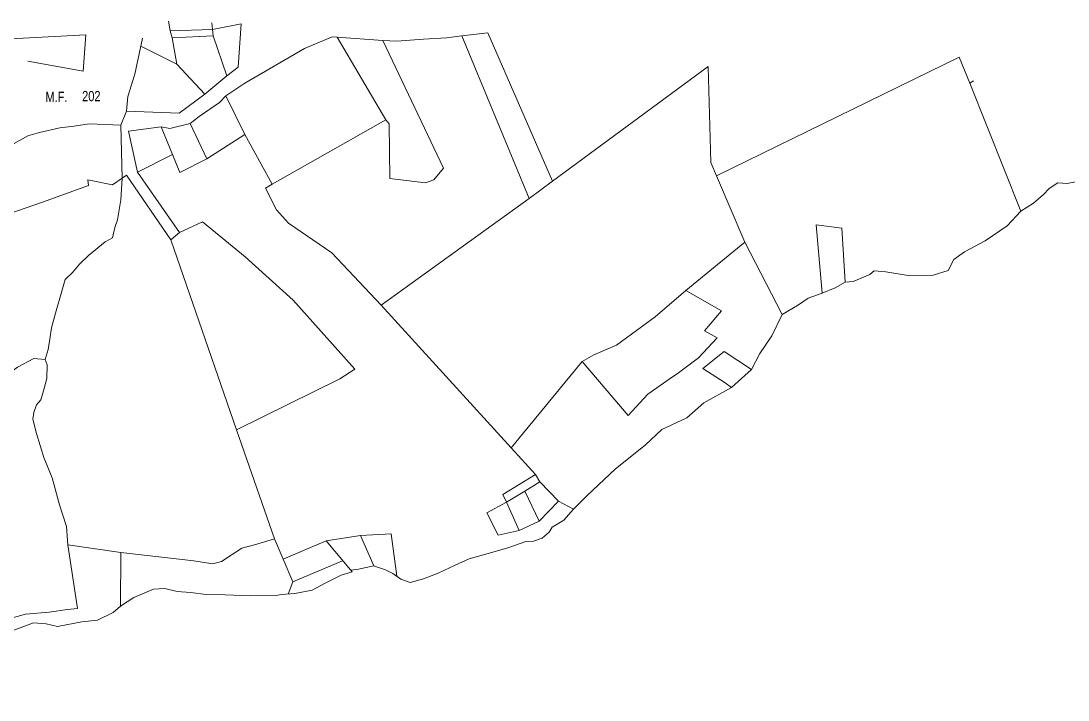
# Model space of a CAD drawing. Header units: millimetres. Extents: x 1186 to 5770, y 1756 to 4686.
# Drawn here: x 3086 to 4103, y 4026 to 4686 of the extents above; entities that cross this region are included whole.
import ezdxf

# ---------------------------------------------------------------- set-up
doc = ezdxf.new("R2010")
doc.units = ezdxf.units.MM
doc.layers.add('PARCELAS', color=7, linetype='Continuous', lineweight=0)
doc.layers.add('Zona', color=7, linetype='Continuous', lineweight=0)
doc.styles.add('Styledgn003', font='dgn003.shx')

# ---------------------------------------------------------------- blocks, each defined once
blk = doc.blocks.new('MF1')
at = {"layer": 'Zona', "color": 7, "linetype": 'Continuous', "lineweight": 0, "insert": (0.4, 0.4), "char_height": 10, "attachment_point": 5, "line_spacing_factor": 0.8, "style": 'Styledgn003'}
blk.add_mtext('{\\Fdgn000|c0;\\W0.8;M.F.}', dxfattribs=at)

msp = doc.modelspace()

# ---------------------------------------------------------------- linework, layer by layer
at = {"layer": 'PARCELAS', "color": 1, "linetype": 'Continuous', "lineweight": 0}
for p, q in [((3228.7, 4685.5), (3230.4, 4675.9)), ((3270.9, 4683.7), (3272.3, 4671.2)), ((3271.6, 4677.4), (3299.6, 4682.9)), ((3007.7, 4664.9), (3148.6, 4672)), ((3230.4, 4675.9), (3271.6, 4677.4)), ((3230.4, 4675.9), (3232.4, 4669.2)), ((3232.4, 4669.2), (3272.3, 4671.2)), ((3272.3, 4671.2), (3285.5, 4632.3)), ((3388, 4670.2), (3392.6, 4669.7)), ((3392.6, 4669.7), (3437.2, 4666.6)), ((3513.8, 4671), (3539.2, 4673.9)), ((3513.8, 4671), (3579.1, 4513.1)), ((3539.2, 4673.9), (3601.9, 4529.9)), ((3202.1, 4661.1), (3236.8, 4643.5)), ((3232.4, 4669.2), (3236.8, 4643.5)), ((3997.1, 4650.4), (4007.2, 4625.2)), ((3236.8, 4643.5), (3264.2, 4614.4)), ((3601.9, 4529.9), (3753.1, 4641.2)), ((3753.1, 4641.2), (3755.6, 4548.1)), ((3285.5, 4632.3), (3264.2, 4614.4)), ((4010.9, 4627.3), (4007.2, 4625.2)), ((3284.5, 4612.7), (3302.9, 4575.4)), ((3188, 4597.9), (3182.5, 4584.2)), ((3329.5, 4527.1), (3439.9, 4589.5)), ((3151.9, 4585.6), (3182.5, 4584.2)), ((3182.5, 4584.2), (3183.9, 4532.8)), ((3232.6, 4555.9), (3221.8, 4582.8)), ((3250, 4585.9), (3266.2, 4551.6)), ((3266.2, 4551.6), (3302.9, 4575.4)), ((3302.9, 4575.4), (3329.5, 4527.1)), ((3198.6, 4538.7), (3232.6, 4555.9)), ((3232.6, 4555.9), (3240, 4538.3)), ((3240, 4538.3), (3266.2, 4551.6)), ((3761.2, 4535), (3755.6, 4548.1)), ((3239.5, 4480.1), (3198.6, 4538.7)), ((3579.1, 4513.1), (3601.9, 4529.9)), ((3761.2, 4535), (3788.7, 4470.9)), ((3435.6, 4409.7), (3579.1, 4513.1)), ((3239.5, 4480.1), (3261.8, 4490.6)), ((3261.8, 4490.6), (3303.3, 4456.4)), ((3864, 4421.2), (3858, 4487.6)), ((3858, 4487.6), (3882.9, 4484.4)), ((3231.1, 4473), (3239.5, 4480.1)), ((3882.9, 4484.4), (3886.3, 4432)), ((3231.1, 4473), (3294.9, 4288.5)), ((3788.7, 4470.9), (3731.4, 4423.9)), ((3788.7, 4470.9), (3825.2, 4400.4)), ((3303.3, 4456.4), (3349.9, 4414.3)), ((3349.9, 4414.3), (3409.9, 4347.3)), ((3435.6, 4409.7), (3561.8, 4270.9)), ((3630.6, 4355), (3561.8, 4270.9)), ((3409.9, 4347.3), (3395.2, 4337.9)), ((3395.2, 4337.9), (3294.9, 4288.5)), ((3294.9, 4288.5), (3331.9, 4182.8)), ((3561.8, 4270.9), (3585.5, 4245.3)), ((3585.5, 4245.3), (3589.7, 4238.1)), ((3574.9, 4229.1), (3589.7, 4238.1)), ((3589.7, 4238.1), (3607.6, 4219.1)), ((3557.2, 4218.3), (3574.9, 4229.1)), ((3574.9, 4229.1), (3588.9, 4199.7)), ((3557.2, 4218.3), (3569.5, 4190.7)), ((3588.9, 4199.7), (3607.6, 4219.1)), ((3607.6, 4219.1), (3622.2, 4211.5)), ((3569.5, 4190.7), (3588.9, 4199.7)), ((3331.9, 4182.8), (3340.1, 4163)), ((3381.9, 4180.7), (3415.5, 4185.9)), ((3415.5, 4185.9), (3445.2, 4187.5)), ((3428.4, 4156.3), (3415.5, 4185.9)), ((3445.2, 4187.5), (3450.7, 4146.3)), ((3182.5, 4169.5), (3131.1, 4177)), ((3131.1, 4177), (3140.5, 4115)), ((3381.9, 4180.7), (3340.1, 4163)), ((3407.3, 4150.6), (3381.9, 4180.7)), ((3182.5, 4169.5), (3182.1, 4117.4)), ((3340.1, 4163), (3349.5, 4140.9)), ((3349.5, 4140.9), (3398, 4161.4)), ((3349.5, 4140.9), (3345.1, 4129.1))]:
    msp.add_line(p, q, dxfattribs=at)
at = {"layer": 'PARCELAS', "color": 1, "linetype": 'Continuous', "lineweight": 0, "flags": 128}
for points in [[(3299.6, 4682.9), (3296.4, 4640.7), (3285.5, 4632.3)], [(3148.6, 4672), (3146, 4636.7), (3092.2, 4646.4)], [(3284.5, 4612.7), (3303, 4625), (3361.1, 4658.7), (3388, 4670.2)], [(3439.9, 4589.5), (3392.6, 4669.7)], [(3437.2, 4666.6), (3450.8, 4666), (3476.5, 4667.9), (3499.1, 4669), (3513.8, 4671)], [(3203.7, 4668.7), (3200.5, 4653.5), (3196.3, 4634), (3189.3, 4612.2), (3188, 4597.9)], [(3437.2, 4666.6), (3496, 4542.5), (3486.7, 4531.2), (3478.6, 4528.4), (3443.9, 4532.6), (3443.2, 4585.5), (3439.9, 4589.5)], [(3997.1, 4650.4), (3761.2, 4535)], [(4320.5, 4647.4), (4302.9, 4646.5), (4287.1, 4639.7), (4272.9, 4635.1), (4259.2, 4628.4), (4241.4, 4617.7), (4220.8, 4608.3), (4209.2, 4601.9), (4195.5, 4593.7), (4184.3, 4587.9), (4172.6, 4578.5), (4156.9, 4568), (4146.2, 4559.9), (4139.9, 4551), (4136.4, 4540.8), (4128.7, 4536.7), (4115, 4530.3), (4101.8, 4527.8), (4092.9, 4528.3), (4084.5, 4522.9), (4079, 4517), (4069.1, 4508.6), (4056.9, 4500.8)], [(4056.9, 4500.8), (4007.2, 4625.2)], [(3264.2, 4614.4), (3239.3, 4596.1), (3188, 4597.9)], [(3250, 4585.9), (3258.7, 4592.8), (3278.4, 4606.3), (3284.5, 4612.7)], [(3078.9, 4566.6), (3092.1, 4574.1), (3103.6, 4577.3), (3123.2, 4581.7), (3137.2, 4583.4), (3151.9, 4585.6)], [(3198.6, 4538.7), (3190.1, 4578.6), (3221.8, 4582.8)], [(3221.8, 4582.8), (3230.2, 4581), (3250, 4585.9)], [(3072.9, 4498), (3106.6, 4509.7), (3151.2, 4525.8), (3150.5, 4531.4)], [(3183.9, 4532.8), (3182.7, 4511.7), (3179.2, 4492.4), (3176.7, 4485), (3174.4, 4474.8), (3167.3, 4471), (3151.3, 4457.7), (3142.5, 4449.3), (3135.9, 4441.7), (3128.5, 4434.5), (3124.5, 4420.8), (3119.2, 4401.7), (3115.2, 4387.7), (3113.5, 4376.5), (3112, 4366.4), (3109.2, 4356.9)], [(3150.5, 4531.4), (3174.4, 4526.4), (3183.9, 4532.8)], [(3183.9, 4532.8), (3188.2, 4535.7), (3231.1, 4473)], [(3329.5, 4527.1), (3323.2, 4523.3), (3333.7, 4502.2), (3345.6, 4489.3), (3387.7, 4460.4), (3435.6, 4409.7)], [(4056.9, 4500.8), (4043.5, 4486.7), (4022.1, 4472), (4002.3, 4461.5), (3991.9, 4453.9), (3986.4, 4443.2), (3971.6, 4438.8), (3947.5, 4438.5), (3925.9, 4441.8), (3914.4, 4442.8), (3910.1, 4439.2), (3894.1, 4432.6), (3886.3, 4432)], [(3864, 4421.2), (3876.4, 4426.3), (3886.3, 4432)], [(3675.3, 4302.5), (3630.6, 4355), (3642.1, 4361.3), (3664, 4370.7), (3701.6, 4398.2), (3731.4, 4423.9), (3766.2, 4404.2), (3749.5, 4384.8), (3761.8, 4378), (3743.6, 4358.5), (3724.4, 4343.9), (3715.4, 4337.8), (3694.4, 4323.2), (3675.3, 4302.5)], [(3825.2, 4400.4), (3839.9, 4409.1), (3850.3, 4416.3), (3864, 4421.2)], [(3795.1, 4347), (3803.4, 4362.7), (3814.9, 4379.8), (3825.2, 4400.4)], [(3747.9, 4348.2), (3768.7, 4364.6), (3795.1, 4347), (3775.8, 4329.5), (3769.8, 4334), (3747.9, 4348.2)], [(3109.2, 4356.9), (3098, 4357.7), (3082.3, 4349.5), (3073.2, 4342.6), (3066.1, 4336.7), (3059.2, 4331.6), (3054.4, 4327.5), (3048.1, 4322.7), (3038.4, 4313.8)], [(3109.2, 4356.9), (3111, 4351.6), (3110.8, 4338.4), (3107.3, 4326.4), (3104.8, 4317.8), (3100.7, 4312.7), (3097.9, 4305.5), (3097.2, 4298.9), (3100.5, 4285), (3107.7, 4261.8), (3115.7, 4241.8), (3122.9, 4215.6), (3129.8, 4194.5), (3131.1, 4177)], [(3622.2, 4211.5), (3635.6, 4224.8), (3662.7, 4250.3), (3692.3, 4273.9), (3708.2, 4288.9), (3732.4, 4300.3), (3748.9, 4314.8), (3775.8, 4329.5)], [(3585.5, 4245.3), (3553.7, 4225.7), (3557.2, 4218.3)], [(3557.2, 4218.3), (3538.1, 4208), (3549.1, 4186.3), (3569.5, 4190.7)], [(3454.6, 4143.5), (3463.8, 4140.2), (3476.5, 4143.9), (3490.9, 4149.3), (3507.4, 4157), (3521.1, 4163.2), (3537.1, 4167.8), (3558.4, 4173.8), (3575.9, 4180.2), (3583.3, 4180.5), (3591.9, 4183.3), (3598.7, 4189), (3601.5, 4194.1), (3612.9, 4200.7), (3622.2, 4211.5)], [(3331.9, 4182.8), (3312.3, 4176.9), (3300.1, 4173.6), (3280.4, 4160.6), (3272, 4158.5), (3253.4, 4161.3), (3182.5, 4169.5)], [(3351.5, 4129.5), (3368.5, 4132.9), (3381.2, 4139.6), (3396.7, 4147.5), (3407.3, 4150.6), (3406.3, 4152.1)], [(3406.3, 4152.1), (3413.4, 4153.2), (3428.4, 4156.3)], [(3428.4, 4156.3), (3433, 4154.8), (3439.8, 4152.6), (3446.7, 4149), (3454.6, 4143.5)], [(3182.1, 4117.4), (3195.3, 4125.6), (3214.3, 4133.9), (3225.2, 4134.4), (3237.4, 4131.4), (3250.1, 4130.5), (3265.4, 4128.5), (3283.9, 4128.4), (3308.3, 4127.2), (3333, 4127.6), (3338.6, 4128.7), (3351.5, 4129.5)], [(2948.3, 4026.1), (2950.3, 4035.2), (2958.3, 4047.6), (2972.8, 4054.8), (2981.4, 4062.5), (2993, 4068.7), (3016.2, 4071.8), (3038.7, 4076.8), (3051.2, 4082.2), (3077, 4093.5), (3097.8, 4101), (3110, 4100.3), (3121, 4097.5), (3144.8, 4102), (3159.8, 4103.6), (3175, 4111.3), (3182.1, 4117.4)], [(2979.5, 4079.2), (2986.6, 4080), (3010.4, 4085.9), (3034.3, 4089), (3048, 4095.1), (3062.7, 4101.8), (3073.7, 4104.9), (3089.9, 4109.5), (3112.8, 4111.6), (3130.8, 4113.9), (3140.5, 4115)]]:
    msp.add_lwpolyline(points, dxfattribs=at)

# ---------------------------------------------------------------- block references
at = {"layer": 'PARCELAS', "color": 1, "linetype": 'Continuous', "lineweight": 0}
msp.add_blockref('MF1', (3119.6, 4611.4), dxfattribs=at)

# ---------------------------------------------------------------- texts
at = {"layer": 'PARCELAS', "color": 1, "linetype": 'Continuous', "lineweight": 0, "insert": (3153.9, 4612.5), "char_height": 10, "attachment_point": 5, "line_spacing_factor": 0.8, "style": 'Styledgn003'}
msp.add_mtext('{\\Fdgn000|c0;\\W0.8;202}', dxfattribs=at)

doc.saveas('drawing.dxf')
